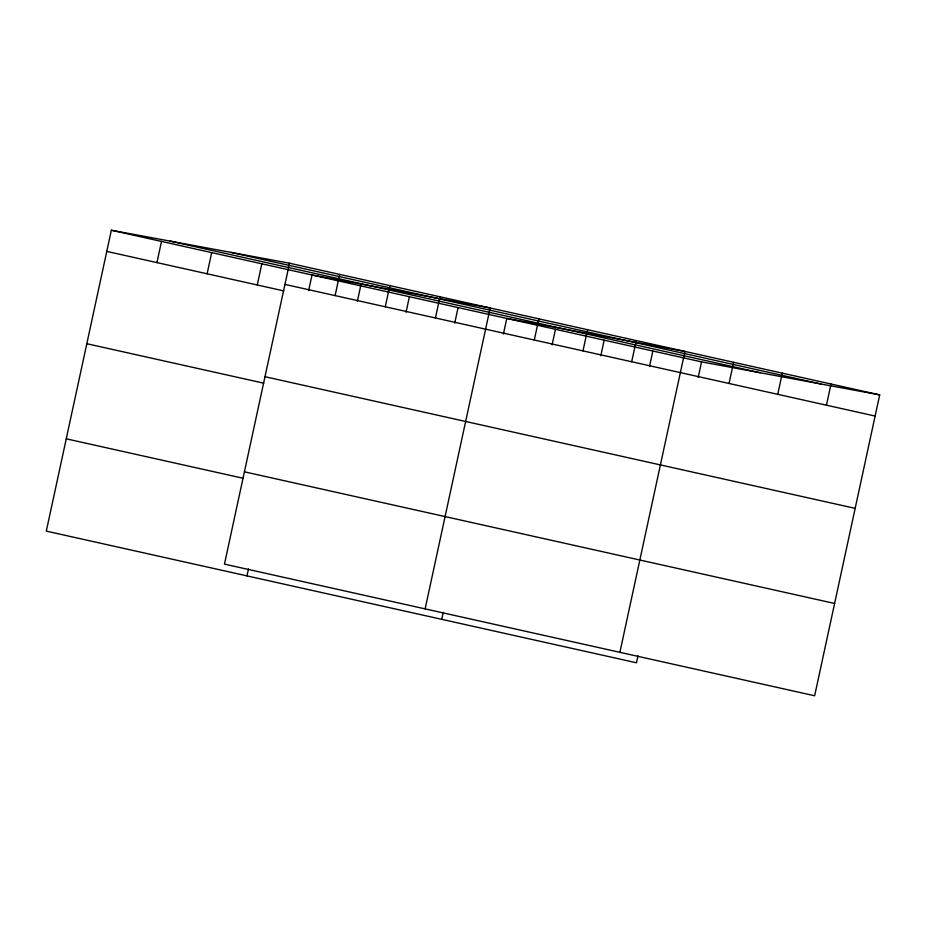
<?xml version="1.0" encoding="UTF-8"?>
<svg xmlns="http://www.w3.org/2000/svg" width="926" height="926" viewBox="0 0 926 926"><rect width="100%" height="100%" fill="white"/><g stroke="black" fill="none" stroke-linecap="round" stroke-linejoin="round"><path stroke-width="1.39" d="M289.525 263.227L224.462 564.119L814.648 695.762L879.7 394.881L289.525 263.227L111.352 230.238L46.3 531.119L636.475 662.773L637.991 655.77M156.945 262.602L161.518 241.42M207.111 273.795L211.684 252.613M257.266 284.976L261.85 263.806M246.964 575.879L248.469 568.888M308.659 290.521L312.016 274.999L490.178 307.988L425.127 608.88M335.108 295.602L339.68 274.42M357.343 301.39L360.7 285.856M385.274 306.784L389.846 285.613M406.039 312.247L409.396 296.714M435.44 317.977L440.012 296.806M454.724 323.105L458.081 307.582M441.725 619.32L443.23 612.329M503.42 333.973L506.777 318.44L684.939 351.44L619.888 652.321M534.29 340.027L538.874 318.857M552.104 344.831L555.461 329.297M582.986 350.896L587.559 329.714M600.8 355.688L604.157 340.155M631.671 361.753L636.255 340.571M649.485 366.546L652.842 351.023M698.181 377.414L701.538 361.881L879.7 394.881M729.051 383.48L733.635 362.298M777.736 394.337L782.32 373.155M826.432 405.194L831.016 384.024M230.724 252.347L820.911 383.989M170.153 241.119L760.327 372.773M111.352 230.238L701.538 361.881M284.942 284.409L875.116 416.052M106.779 251.409L283.75 290.891M264.986 376.708L855.161 508.362M86.824 343.72L263.794 383.19M244.418 471.82L834.604 603.463M66.255 438.82L243.225 478.291"/></g></svg>
